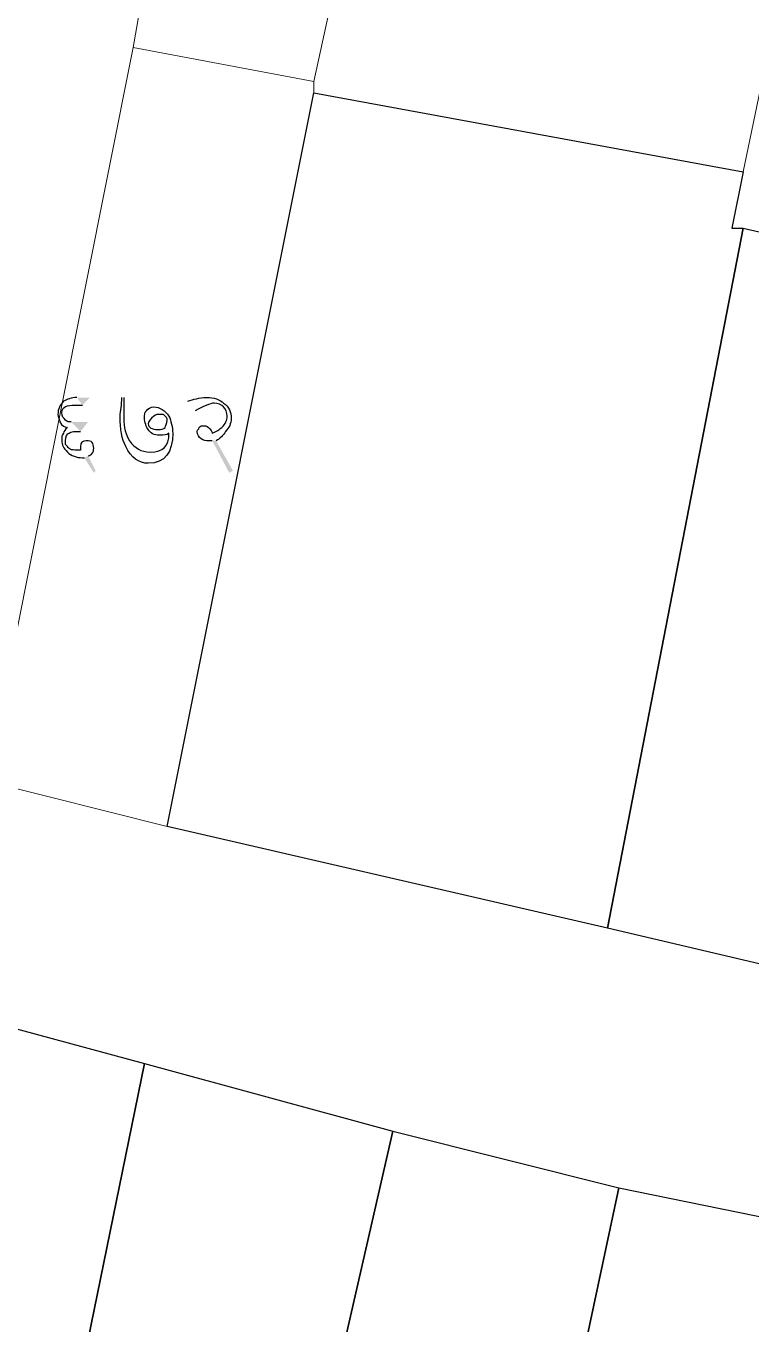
# Model space of a CAD drawing. Header units: inches. Extents: x 5 to 133, y 5 to 145.
# Drawn here: x 29.15 to 37.3, y 92.11 to 106.71 of the extents above; entities that cross this region are included whole.
import ezdxf

# ---------------------------------------------------------------- set-up
doc = ezdxf.new("R2010")
doc.units = ezdxf.units.IN
doc.header["$MEASUREMENT"] = 0
doc.layers.add('PDF_Geometry', color=7, linetype='Continuous')
doc.layers.add('PDF_Solid Fills', color=7, linetype='Continuous')

msp = doc.modelspace()

# ---------------------------------------------------------------- hatches: boundary and pattern name
at = {"layer": 'PDF_Solid Fills', "transparency": 33554559}
h = msp.add_hatch(color=256, dxfattribs=at)
h.paths.add_polyline_path([(29.781, 102.447), (29.866, 102.531), (29.718, 102.531)], flags=0)
h.paths.add_polyline_path([(29.803, 101.854), (29.908, 101.685), (29.93, 101.706), (29.845, 101.875)], flags=0)
h.paths.add_polyline_path([(29.76, 102.15), (29.845, 102.256), (29.654, 102.256)], flags=0)
h.paths.add_polyline_path([(30.226, 102.531), (30.247, 102.531)], flags=0)
h.paths.add_polyline_path([(30.755, 102.129), (30.755, 102.129)], flags=0)
h.paths.add_polyline_path([(31.051, 102.383), (30.967, 102.489)], flags=0)
h.paths.add_polyline_path([(31.284, 102.045), (31.475, 101.706), (31.432, 101.685), (31.242, 102.045)], flags=0)

# ---------------------------------------------------------------- linework, layer by layer
at = {"layer": 'PDF_Geometry', "lineweight": 9}
for points in [[(32.639, 118.279), (30.861, 109.389), (30.353, 106.468), (28.702, 98.213), (25.273, 98.975), (25.4, 99.229), (26.162, 103.801), (26.416, 104.817), (26.924, 107.611), (27.432, 110.024), (29.083, 119.041)], [(32.639, 118.279), (30.861, 109.389), (30.353, 106.468), (28.702, 98.213), (25.273, 98.975), (25.4, 99.229), (26.162, 103.801), (26.416, 104.817), (26.924, 107.611), (27.432, 110.024), (29.083, 119.041)], [(34.798, 117.771), (33.02, 109.008), (32.385, 106.087), (30.353, 106.468), (30.861, 109.389), (32.639, 118.279)], [(34.798, 117.771), (33.02, 109.008), (32.385, 106.087), (30.353, 106.468), (30.861, 109.389), (32.639, 118.279)], [(39.37, 116.755), (37.846, 108.119), (37.211, 105.071), (37.084, 104.436), (37.211, 104.436), (35.687, 96.562), (30.734, 97.705), (32.385, 105.96), (32.385, 106.087), (33.02, 109.008), (34.798, 117.771)], [(39.37, 116.755), (37.846, 108.119), (37.211, 105.071), (37.084, 104.436), (37.211, 104.436), (35.687, 96.562), (30.734, 97.705), (32.385, 105.96), (32.385, 106.087), (33.02, 109.008), (34.798, 117.771)], [(39.624, 107.738), (42.418, 107.103), (42.037, 105.325), (41.656, 103.42), (37.211, 104.436), (37.084, 104.436), (37.211, 105.071), (37.846, 108.119)], [(39.624, 107.738), (42.418, 107.103), (42.037, 105.325), (41.656, 103.42), (37.211, 104.436), (37.084, 104.436), (37.211, 105.071), (37.846, 108.119)], [(32.385, 106.087), (32.385, 105.96), (30.734, 97.705), (28.702, 98.213), (30.353, 106.468)], [(32.385, 106.087), (32.385, 105.96), (30.734, 97.705), (28.702, 98.213), (30.353, 106.468)], [(41.656, 103.42), (41.148, 101.388), (40.005, 95.546), (35.687, 96.562), (37.211, 104.436)], [(41.656, 103.42), (41.148, 101.388), (40.005, 95.546), (35.687, 96.562), (37.211, 104.436)], [(30.48, 95.038), (29.21, 88.815), (28.829, 86.529), (26.162, 87.291), (26.035, 86.656), (25.273, 86.783), (24.384, 87.037), (24.638, 87.672), (23.749, 87.926), (24.257, 90.085), (25.781, 96.308)], [(30.48, 95.038), (29.21, 88.815), (28.829, 86.529), (26.162, 87.291), (26.035, 86.656), (25.273, 86.783), (24.384, 87.037), (24.638, 87.672), (23.749, 87.926), (24.257, 90.085), (25.781, 96.308)], [(33.274, 94.276), (31.877, 88.18), (29.21, 88.815), (30.48, 95.038)], [(33.274, 94.276), (31.877, 88.18), (29.21, 88.815), (30.48, 95.038)], [(35.814, 93.641), (34.544, 87.672), (31.877, 88.18), (33.274, 94.276)], [(35.814, 93.641), (34.544, 87.672), (31.877, 88.18), (33.274, 94.276)], [(41.402, 92.498), (39.37, 83.354), (38.989, 83.354), (36.449, 73.194), (31.623, 74.972), (33.02, 80.814), (33.909, 84.751), (34.036, 85.513), (34.544, 87.672), (35.814, 93.641)], [(41.402, 92.498), (39.37, 83.354), (38.989, 83.354), (36.449, 73.194), (31.623, 74.972), (33.02, 80.814), (33.909, 84.751), (34.036, 85.513), (34.544, 87.672), (35.814, 93.641)]]:
    msp.add_lwpolyline(points, close=True, dxfattribs=at)
at = {"layer": 'PDF_Geometry', "color": 21, "lineweight": 13, "true_color": 0xffafaf}
for points in [[(37.211, 104.436), (35.687, 96.562), (30.734, 97.705), (32.385, 105.96), (37.211, 105.071), (37.084, 104.436)], [(37.211, 104.436), (35.687, 96.562), (30.734, 97.705), (32.385, 105.96), (37.211, 105.071), (37.084, 104.436)], [(37.211, 104.436), (35.687, 96.562), (30.734, 97.705), (32.385, 105.96), (37.211, 105.071), (37.084, 104.436)], [(37.211, 104.436), (35.687, 96.562), (30.734, 97.705), (32.385, 105.96), (37.211, 105.071), (37.084, 104.436)], [(41.656, 103.42), (41.148, 101.388), (40.005, 95.546), (35.687, 96.562), (37.211, 104.436)], [(41.656, 103.42), (41.148, 101.388), (40.005, 95.546), (35.687, 96.562), (37.211, 104.436)], [(41.656, 103.42), (41.148, 101.388), (40.005, 95.546), (35.687, 96.562), (37.211, 104.436)], [(41.656, 103.42), (41.148, 101.388), (40.005, 95.546), (35.687, 96.562), (37.211, 104.436)], [(30.48, 95.038), (29.21, 88.815), (28.829, 86.529), (26.162, 87.291), (24.638, 87.672), (23.749, 87.926), (24.257, 90.085), (25.781, 96.308)], [(30.48, 95.038), (29.21, 88.815), (28.829, 86.529), (26.162, 87.291), (24.638, 87.672), (23.749, 87.926), (24.257, 90.085), (25.781, 96.308)], [(30.48, 95.038), (29.21, 88.815), (28.829, 86.529), (26.162, 87.291), (24.638, 87.672), (23.749, 87.926), (24.257, 90.085), (25.781, 96.308)], [(30.48, 95.038), (29.21, 88.815), (28.829, 86.529), (26.162, 87.291), (24.638, 87.672), (23.749, 87.926), (24.257, 90.085), (25.781, 96.308)], [(33.274, 94.276), (31.877, 88.18), (29.21, 88.815), (30.48, 95.038)], [(33.274, 94.276), (31.877, 88.18), (29.21, 88.815), (30.48, 95.038)], [(33.274, 94.276), (31.877, 88.18), (29.21, 88.815), (30.48, 95.038)], [(33.274, 94.276), (31.877, 88.18), (29.21, 88.815), (30.48, 95.038)], [(35.814, 93.641), (34.544, 87.672), (31.877, 88.18), (33.274, 94.276)], [(35.814, 93.641), (34.544, 87.672), (31.877, 88.18), (33.274, 94.276)], [(35.814, 93.641), (34.544, 87.672), (31.877, 88.18), (33.274, 94.276)], [(35.814, 93.641), (34.544, 87.672), (31.877, 88.18), (33.274, 94.276)], [(41.402, 92.498), (39.37, 83.354), (38.989, 83.354), (33.909, 84.751), (34.036, 85.513), (34.544, 87.672), (35.814, 93.641)], [(41.402, 92.498), (39.37, 83.354), (38.989, 83.354), (33.909, 84.751), (34.036, 85.513), (34.544, 87.672), (35.814, 93.641)], [(41.402, 92.498), (39.37, 83.354), (38.989, 83.354), (33.909, 84.751), (34.036, 85.513), (34.544, 87.672), (35.814, 93.641)], [(41.402, 92.498), (39.37, 83.354), (38.989, 83.354), (33.909, 84.751), (34.036, 85.513), (34.544, 87.672), (35.814, 93.641)]]:
    msp.add_lwpolyline(points, close=True, dxfattribs=at)
at = {"layer": 'PDF_Geometry', "color": 21, "lineweight": 25, "true_color": 0xffafaf}
for points in [[(37.211, 104.436), (35.687, 96.562), (30.734, 97.705), (32.385, 105.96), (37.211, 105.071), (37.084, 104.436)], [(37.211, 104.436), (35.687, 96.562), (30.734, 97.705), (32.385, 105.96), (37.211, 105.071), (37.084, 104.436)], [(41.656, 103.42), (41.148, 101.388), (40.005, 95.546), (35.687, 96.562), (37.211, 104.436)], [(41.656, 103.42), (41.148, 101.388), (40.005, 95.546), (35.687, 96.562), (37.211, 104.436)], [(30.48, 95.038), (29.21, 88.815), (28.829, 86.529), (26.162, 87.291), (24.638, 87.672), (23.749, 87.926), (24.257, 90.085), (25.781, 96.308)], [(30.48, 95.038), (29.21, 88.815), (28.829, 86.529), (26.162, 87.291), (24.638, 87.672), (23.749, 87.926), (24.257, 90.085), (25.781, 96.308)], [(33.274, 94.276), (31.877, 88.18), (29.21, 88.815), (30.48, 95.038)], [(33.274, 94.276), (31.877, 88.18), (29.21, 88.815), (30.48, 95.038)], [(35.814, 93.641), (34.544, 87.672), (31.877, 88.18), (33.274, 94.276)], [(35.814, 93.641), (34.544, 87.672), (31.877, 88.18), (33.274, 94.276)], [(41.402, 92.498), (39.37, 83.354), (38.989, 83.354), (33.909, 84.751), (34.036, 85.513), (34.544, 87.672), (35.814, 93.641)], [(41.402, 92.498), (39.37, 83.354), (38.989, 83.354), (33.909, 84.751), (34.036, 85.513), (34.544, 87.672), (35.814, 93.641)]]:
    msp.add_lwpolyline(points, close=True, dxfattribs=at)
at = {"layer": 'PDF_Geometry', "lineweight": 9}
msp.add_lwpolyline([(45.72, 91.609), (41.402, 92.498), (35.814, 93.641), (33.274, 94.276), (30.48, 95.038), (25.781, 96.308), (19.05, 98.086), (19.558, 100.626), (21.844, 100.118), (25.4, 99.229), (25.273, 98.975), (28.702, 98.213), (30.734, 97.705), (35.687, 96.562), (40.005, 95.546), (44.45, 94.657), (47.625, 94.022), (51.181, 93.26), (55.88, 92.244), (64.897, 90.212)], dxfattribs=at)
msp.add_lwpolyline([(45.72, 91.609), (41.402, 92.498), (35.814, 93.641), (33.274, 94.276), (30.48, 95.038), (25.781, 96.308), (19.05, 98.086), (19.558, 100.626), (21.844, 100.118), (25.4, 99.229), (25.273, 98.975), (28.702, 98.213), (30.734, 97.705), (35.687, 96.562), (40.005, 95.546), (44.45, 94.657), (47.625, 94.022), (51.181, 93.26), (55.88, 92.244), (64.897, 90.212)], dxfattribs=at)
at = {"layer": 'PDF_Geometry', "lineweight": 25}
for points in [[(29.718, 102.531), (29.654, 102.531), (29.612, 102.51), (29.57, 102.489)], [(30.205, 102.32), (30.205, 102.383), (30.226, 102.447), (30.226, 102.531)], [(30.247, 102.531), (30.247, 102.51), (30.247, 102.468), (30.247, 102.426)], [(30.967, 102.489), (31.03, 102.51), (31.094, 102.531), (31.178, 102.531)], [(31.178, 102.531), (31.263, 102.531), (31.327, 102.51), (31.369, 102.468)], [(29.57, 102.489), (29.527, 102.447), (29.506, 102.404), (29.506, 102.341)], [(29.549, 102.362), (29.549, 102.426), (29.612, 102.447), (29.697, 102.447)], [(29.697, 102.447), (29.718, 102.447), (29.718, 102.447), (29.739, 102.447)], [(29.739, 102.447), (29.76, 102.447), (29.781, 102.447), (29.781, 102.447)], [(30.247, 102.426), (30.247, 102.362), (30.247, 102.32), (30.247, 102.299)], [(30.48, 102.299), (30.48, 102.341), (30.48, 102.362), (30.501, 102.383)], [(30.501, 102.383), (30.522, 102.404), (30.543, 102.426), (30.586, 102.426)], [(30.586, 102.426), (30.649, 102.426), (30.713, 102.383), (30.755, 102.32)], [(31.263, 102.468), (31.221, 102.468), (31.136, 102.426), (31.051, 102.383)], [(31.369, 102.426), (31.348, 102.447), (31.305, 102.468), (31.263, 102.468)], [(31.369, 102.468), (31.432, 102.426), (31.454, 102.362), (31.454, 102.299)], [(31.411, 102.32), (31.411, 102.362), (31.39, 102.404), (31.369, 102.426)], [(29.506, 102.341), (29.506, 102.32), (29.527, 102.277), (29.527, 102.256)], [(29.527, 102.256), (29.549, 102.214), (29.591, 102.193), (29.612, 102.193)], [(29.591, 102.277), (29.57, 102.299), (29.549, 102.32), (29.549, 102.362)], [(29.654, 102.256), (29.633, 102.256), (29.612, 102.256), (29.591, 102.277)], [(30.268, 101.981), (30.226, 102.066), (30.205, 102.172), (30.205, 102.32)], [(30.247, 102.299), (30.247, 102.193), (30.268, 102.108), (30.311, 102.045)], [(30.522, 102.172), (30.501, 102.193), (30.48, 102.256), (30.48, 102.299)], [(30.586, 102.32), (30.543, 102.299), (30.522, 102.256), (30.522, 102.235)], [(30.522, 102.235), (30.522, 102.193), (30.565, 102.172), (30.628, 102.172)], [(30.67, 102.341), (30.628, 102.341), (30.607, 102.341), (30.586, 102.32)], [(30.713, 102.32), (30.692, 102.341), (30.692, 102.341), (30.67, 102.341)], [(30.734, 102.277), (30.734, 102.299), (30.734, 102.299), (30.713, 102.32)], [(30.713, 102.193), (30.713, 102.214), (30.734, 102.235), (30.734, 102.277)], [(30.755, 102.32), (30.776, 102.277), (30.797, 102.193), (30.797, 102.129)], [(31.348, 102.193), (31.39, 102.235), (31.411, 102.277), (31.411, 102.32)], [(31.454, 102.299), (31.454, 102.235), (31.432, 102.193), (31.39, 102.15)], [(29.57, 102.129), (29.549, 102.108), (29.549, 102.087), (29.549, 102.045)], [(29.612, 102.193), (29.591, 102.172), (29.57, 102.15), (29.57, 102.129)], [(29.591, 102.045), (29.591, 102.087), (29.612, 102.129), (29.633, 102.129)], [(29.633, 102.129), (29.654, 102.15), (29.697, 102.15), (29.76, 102.15)], [(30.649, 102.108), (30.586, 102.108), (30.543, 102.129), (30.522, 102.172)], [(30.797, 102.129), (30.797, 101.918), (30.713, 101.791), (30.522, 101.791)], [(30.543, 101.918), (30.692, 101.918), (30.755, 101.981), (30.755, 102.129)], [(30.628, 102.172), (30.67, 102.172), (30.692, 102.172), (30.713, 102.193)], [(30.755, 102.129), (30.734, 102.108), (30.692, 102.108), (30.649, 102.108)], [(31.073, 102.15), (31.073, 102.172), (31.094, 102.172), (31.094, 102.193)], [(31.115, 102.066), (31.094, 102.087), (31.073, 102.108), (31.073, 102.15)], [(31.094, 102.193), (31.115, 102.214), (31.115, 102.214), (31.136, 102.214)], [(31.136, 102.214), (31.157, 102.214), (31.178, 102.214), (31.2, 102.193)], [(31.2, 102.193), (31.221, 102.172), (31.242, 102.15), (31.242, 102.129)], [(31.242, 102.129), (31.284, 102.15), (31.327, 102.172), (31.348, 102.193)], [(31.39, 102.15), (31.369, 102.108), (31.327, 102.066), (31.284, 102.045)], [(29.549, 102.045), (29.549, 102.002), (29.57, 101.96), (29.612, 101.918)], [(29.591, 102.002), (29.591, 102.023), (29.591, 102.045), (29.591, 102.045)], [(29.612, 101.981), (29.612, 101.981), (29.591, 102.002), (29.591, 102.002)], [(29.739, 101.939), (29.676, 101.939), (29.633, 101.939), (29.612, 101.981)], [(29.824, 102.045), (29.781, 102.045), (29.76, 102.023), (29.76, 101.981)], [(29.76, 101.981), (29.76, 101.96), (29.76, 101.96), (29.76, 101.96)], [(29.76, 101.96), (29.76, 101.939), (29.76, 101.939), (29.76, 101.939)], [(29.908, 101.96), (29.908, 102.023), (29.887, 102.045), (29.824, 102.045)], [(29.887, 101.896), (29.908, 101.918), (29.908, 101.939), (29.908, 101.96)], [(30.522, 101.791), (30.416, 101.791), (30.332, 101.854), (30.268, 101.981)], [(30.311, 102.045), (30.374, 101.96), (30.438, 101.918), (30.543, 101.918)], [(31.2, 102.045), (31.178, 102.045), (31.136, 102.045), (31.115, 102.066)], [(31.242, 102.045), (31.221, 102.045), (31.221, 102.045), (31.2, 102.045)], [(29.612, 101.918), (29.654, 101.875), (29.718, 101.854), (29.781, 101.854)], [(29.76, 101.939), (29.76, 101.939), (29.76, 101.939), (29.739, 101.939)], [(29.781, 101.854), (29.781, 101.854), (29.803, 101.854), (29.803, 101.854)], [(29.845, 101.875), (29.866, 101.875), (29.887, 101.896), (29.887, 101.896)]]:
    msp.add_open_spline(points, degree=3, dxfattribs=at)

doc.saveas('drawing.dxf')
